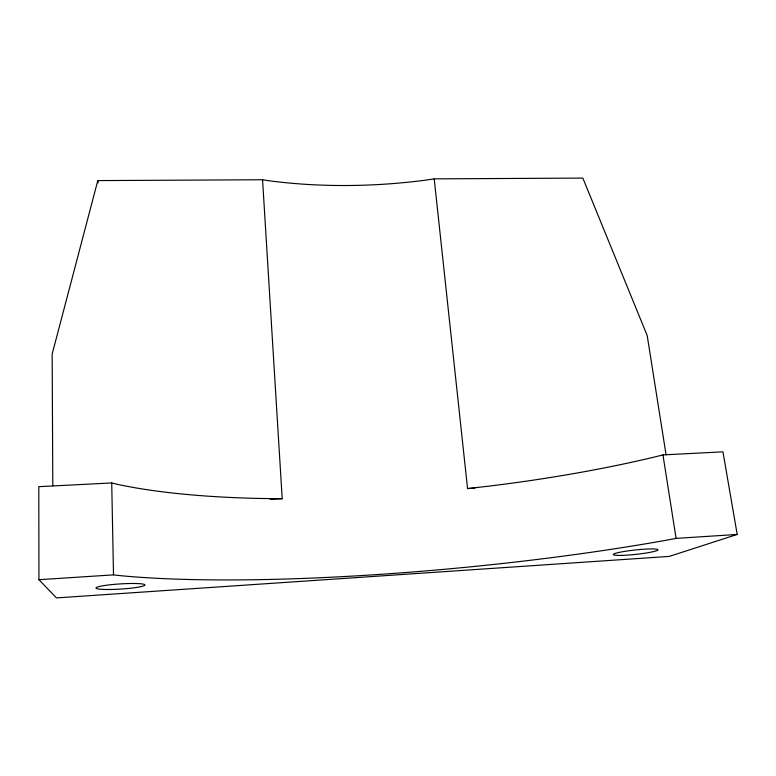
<?xml version="1.0" encoding="UTF-8"?>
<svg xmlns="http://www.w3.org/2000/svg" width="776" height="776" viewBox="0 0 776 776"><rect width="100%" height="100%" fill="white"/><g stroke="black" fill="none" stroke-linecap="round" stroke-linejoin="round"><path stroke-width="1.16" d="M666.07 454.843L647.194 335.552L582.844 178.092L434.211 178.858L426.616 180.022A363.003 205.126 -7.1 0 1 269.776 180.866L262.56 179.751L97.805 180.595L52.157 354.079L52.807 485.844M434.211 178.858L467.559 488.56L487.9 486.261A406.808 93.683 -5.7 0 0 654.11 457.122L662.956 454.901L722.951 451.845L737.2 534.441L669.252 556.411L56.464 597.908L38.936 579.701L38.8 486.668L111.715 482.953L118.35 484.544A406.808 93.683 -5.7 0 0 262.909 498.522L282.202 498.696L262.56 179.751M737.2 534.441L676.1 538.398L666.982 540.106A418.38 59.655 -5.4 0 1 120.28 575.637L113.509 574.87L38.936 579.701M270.135 499.356L282.202 498.696M467.559 488.56L474.815 488.162M662.956 454.901L676.1 538.398M97.805 180.595L98.125 182.913M111.715 482.953L113.509 574.87M103.596 589.42A24.512 2.59 -3.6 0 0 144.258 585.618A24.512 2.59 -3.6 0 0 113.626 584.425A24.512 2.59 -3.6 0 0 103.596 589.42M621.974 555.373A22.494 2.212 -6.1 0 0 657.835 550.097A22.494 2.212 -6.1 0 0 627.212 550.999A22.494 2.212 -6.1 0 0 621.974 555.373"/></g></svg>
